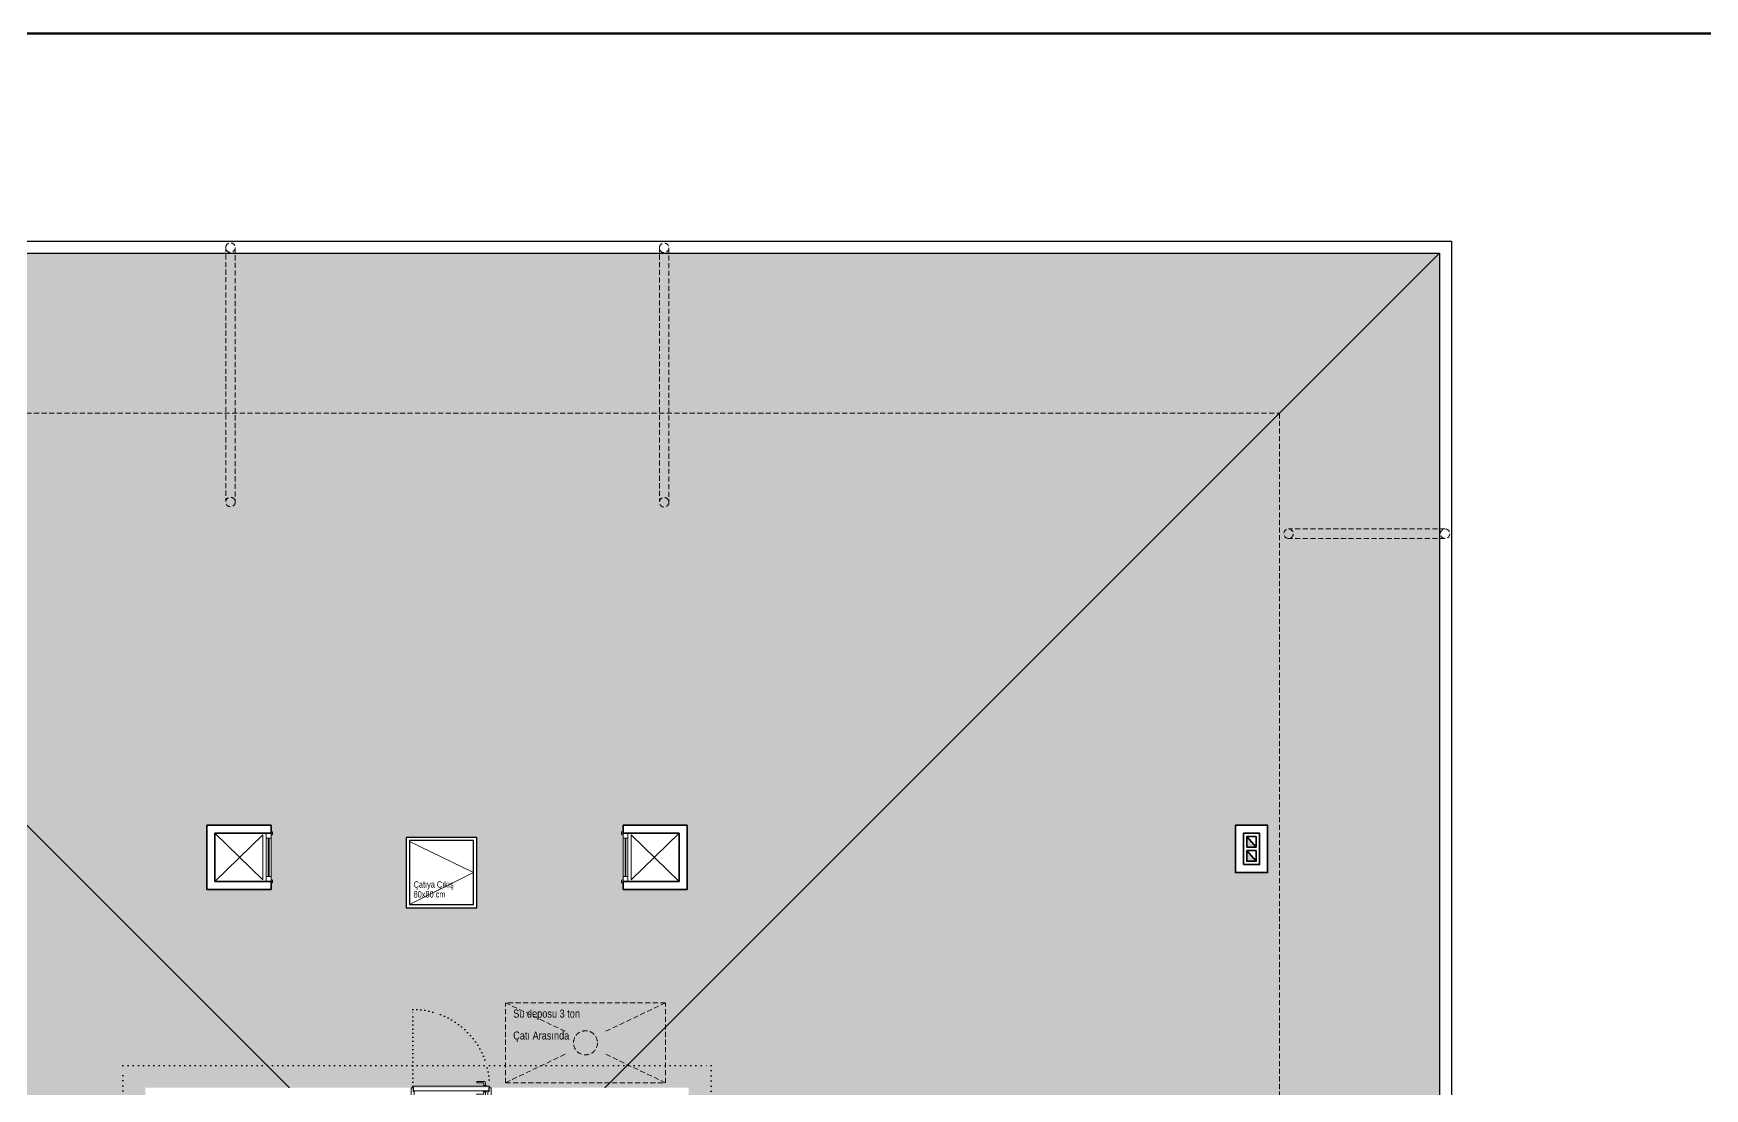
# Model space of a CAD drawing. Header units: millimetres. Extents: x 1852829 to 1882754, y -270850 to -231658.
# Drawn here: x 1869246 to 1871334, y -242812 to -241493 of the extents above; entities that cross this region are included whole.
import ezdxf

# ---------------------------------------------------------------- set-up
doc = ezdxf.new("R2010")
doc.units = ezdxf.units.MM
for name, pattern in [('DOT', [0.25, 0, -0.25]), ('izdüşüm arka', [3.175, 0, -3.175]), ('izdüşüm ön', [9.525, 6.35, -3.175])]:
    doc.linetypes.add(name, pattern=pattern)
for name, color, linetype, lineweight in [('a_doğrama', 251, 'Continuous', 20), ('a_duvar', 251, 'Continuous', 35), ('a_görünüş', 32, 'Continuous', 25), ('a_görünüş_ince', 8, 'Continuous', 20), ('a_hatch_misc', 251, 'Continuous', 15), ('a_izdüşüm_arka', 251, 'izdüşüm arka', 30), ('a_izdüşüm_ön', 6, 'izdüşüm ön', 9), ('a_not_mahal', 253, 'Continuous', 5), ('a_not_misc', 144, 'Continuous', 5), ('a_not_text', 7, 'Continuous', 13), ('a_çerçeve_line', 7, 'Continuous', 50)]:
    doc.layers.add(name, color=color, linetype=linetype, lineweight=lineweight)
doc.styles.get("Standard").update_dxf_attribs({"font": 'ARIALN.TTF'})

# ---------------------------------------------------------------- blocks, each defined once
blk = doc.blocks.new('M1')
at = {"layer": 'a_doğrama', "linetype": 'Continuous'}
for p, q in [((-24, 6), (-30, 6)), ((-30, 0), (-30, 6)), ((-24, 0), (-30, 0)), ((-24, 0), (-24, 6)), ((30, 6), (24, 6)), ((24, 6), (24, 0)), ((30, 0), (30, 6)), ((30, 0), (24, 0))]:
    blk.add_line(p, q, dxfattribs=at)
at = {"layer": 'a_doğrama'}
for p, q in [((24, 3.5), (-24, 3.5)), ((24, 2.5), (-24, 2.5))]:
    blk.add_line(p, q, dxfattribs=at)
for points in [[(-28, -1), (-28, 0), (-32, 0), (-32, -2), (-29, -2)], [(28, -1), (28, 0), (32, 0), (32, -2), (29, -2)]]:
    blk.add_lwpolyline(points, close=True, dxfattribs=at)
at = {"layer": 'a_görünüş_ince'}
for p, q in [((24, 6), (-24, 6)), ((-24, 0), (24, 0))]:
    blk.add_line(p, q, dxfattribs=at)
blk = doc.blocks.new('baca_şönt')
at = {"layer": 'a_duvar'}
h = blk.add_hatch(color=256, dxfattribs=at)
h.dxf.hatch_style = 1
h.paths.add_polyline_path([(21.5, -5), (21.5, -17), (35, -17)])
h.paths.add_polyline_path([(4, -5), (4, -17), (17.5, -17)])
for p, q in [((4, -5), (17.5, -17)), ((17.5, -5), (17.5, -17)), ((21.5, -5), (21.5, -17)), ((21.5, -5), (35, -17))]:
    blk.add_line(p, q, dxfattribs=at)
blk.add_lwpolyline([(0, -21), (39, -21), (39, -1), (0, -1)], close=True, dxfattribs=at)
for points in [[(17.5, -5), (4, -5), (4, -17), (17.5, -17)], [(21.5, -17), (35, -17), (35, -5), (21.5, -5)]]:
    blk.add_lwpolyline(points, dxfattribs=at)
blk = doc.blocks.new('K1')
at = {"layer": 'a_doğrama', "color": 251}
for points in [[(-17.5, -2.5), (-22, -2.5), (-22, 0), (2, 0), (2, -4), (-17.5, -4), (-17.5, -2.5)], [(-27.5, -93.1), (-25, -93.1)], [(-17.5, -97.5), (-22, -97.5), (-22, -100), (2, -100), (2, -96), (-17.5, -96), (-17.5, -97.5)], [(-14.5, -93.1), (-17, -93.1)]]:
    blk.add_lwpolyline(points, dxfattribs=at)
blk.add_lwpolyline([(-18, -14), (-18, -4), (-18, -3), (-22.5, -3), (-22.5, -2.5), (-22.5, -2), (-24, -2), (-24, -2.5), (-24, -12.5), (-24, -88), (-24, -97.5), (-24, -98), (-22.5, -98), (-22.5, -97.5), (-22.5, -97), (-18, -97), (-18, -96), (-18, -86.5)], close=True, dxfattribs=at)
for points in [[(-25, -91.1), (-27.5, -91.1, -0.414214), (-28, -90.6), (-28, -82.1), (-30, -82.1), (-30, -90.6)], [(-17, -91.1), (-14.5, -91.1, 0.414214), (-14, -90.6), (-14, -82.1), (-12, -82.1), (-12, -90.6)], [(-24, -94.1), (-24.5, -94.1, -0.414214), (-25, -93.6), (-25, -90.6, -0.414214), (-24.5, -90.1), (-24, -90.1)], [(-18, -94.1), (-17.5, -94.1, 0.414214), (-17, -93.6), (-17, -90.6, 0.414214), (-17.5, -90.1), (-18, -90.1)]]:
    blk.add_lwpolyline(points, format="xyb", dxfattribs=at)
for centre, start, end in [((-27.5, -90.6), 180, 270), ((-14.5, -90.6), 270, 0)]:
    blk.add_arc(centre, 2.5, start, end, dxfattribs=at)
at = {"layer": 'a_görünüş_ince', "color": 251}
blk.add_line((2, -6), (2, -94), dxfattribs=at)
at = {"layer": 'a_izdüşüm_arka', "color": 251, "linetype": 'DOT', "ltscale": 20}
blk.add_line((-24, -2), (-120, -2), dxfattribs=at)
blk.add_arc((-24, -2), 96, 180, 270, dxfattribs=at)

msp = doc.modelspace()

# ---------------------------------------------------------------- hatches: boundary and pattern name
at = {"layer": 'a_hatch_misc', "ltscale": 10}
h = msp.add_hatch(dxfattribs=at)
h.set_pattern_fill('AR-RSHKE', color=256, scale=0.15, angle=180)
h.set_pattern_definition([(180, (-86834.217, 1413.03), (-97.155, -45.72), [22.86, -19.05, 26.67, -11.43, 34.29, -15.24]), (180, (-86857.077, 1411.125), (-97.155, -45.72), [19.05, -72.39, 15.24, -22.86]), (180, (-86902.797, 1415.887), (-97.155, -45.72), [11.43, -118.11]), (270, (-86834.217, 1413.03), (32.385, -45.72), [43.815, -139.065]), (270, (-86857.077, 1413.03), (32.385, -45.72), [42.8625, -140.0175]), (270, (-86876.127, 1413.03), (32.385, -45.72), [40.005, -142.875]), (270, (-86902.797, 1415.887), (32.385, -45.72), [43.815, -139.065]), (270, (-86914.227, 1415.887), (32.385, -45.72), [43.815, -139.065]), (270, (-86948.517, 1413.03), (32.385, -45.72), [41.91, -140.97])])
h.paths.add_polyline_path([(1869542.7, -242483.2), (1869542.7, -242563.2), (1869462.7, -242563.2), (1869462.7, -242483.2)], flags=16)
h.paths.add_polyline_path([(1869982.7, -242483.2), (1870062.7, -242483.2), (1870062.7, -242563.2), (1869982.7, -242563.2)], flags=16)
h.paths.add_polyline_path([(1869711.7, -242586.3), (1869711.7, -242498.3), (1869799.7, -242498.3), (1869799.7, -242586.3)], flags=16)
h.paths.add_polyline_path([(1871002.7, -241768.2), (1868522.7, -241768.2), (1869565.7, -242811.2), (1869959.7, -242811.2)])
h = msp.add_hatch(dxfattribs=at)
h.set_pattern_fill('AR-RSHKE', color=256, scale=0.15, angle=270)
h.set_pattern_definition([(270, (-86834.217, 1413.03), (45.72, -97.155), [22.86, -19.05, 26.67, -11.43, 34.29, -15.24]), (270, (-86832.312, 1390.17), (45.72, -97.155), [19.05, -72.39, 15.24, -22.86]), (270, (-86837.075, 1344.45), (45.72, -97.155), [11.43, -118.11]), (0, (-86834.217, 1413.03), (45.72, 32.385), [43.815, -139.065]), (0, (-86834.217, 1390.17), (45.72, 32.385), [42.8625, -140.0175]), (0, (-86834.217, 1371.12), (45.72, 32.385), [40.005, -142.875]), (0, (-86837.075, 1344.45), (45.72, 32.385), [43.815, -139.065]), (0, (-86837.075, 1333.02), (45.72, 32.385), [43.815, -139.065]), (0, (-86834.217, 1298.73), (45.72, 32.385), [41.91, -140.97])])
h.paths.add_polyline_path([(1869387.7, -243040.7), (1869317.7, -243040.7), (1869317.7, -242915.7), (1869385.7, -242915.2), (1869385.7, -242811.2), (1869565.7, -242811.2), (1868522.7, -241768.2), (1868522.7, -244188.2), (1869385.7, -243325.2)])
h.paths.add_polyline_path([(1869133.7, -243019.7), (1869133.7, -242975.7), (1869114.7, -242975.7), (1869114.7, -242936.7), (1869172.7, -242936.7), (1869172.7, -242975.7), (1869172.7, -243019.7)], flags=16)
h.paths.add_polyline_path([(1868776.7, -243478.2), (1868776.7, -243517.2), (1868737.7, -243517.2), (1868737.7, -243478.2)], flags=16)
h.paths.add_polyline_path([(1868777.7, -242542.2), (1868737.7, -242542.2), (1868737.7, -242483.2), (1868777.7, -242483.2)], flags=16)
h = msp.add_hatch(dxfattribs=at)
h.set_pattern_fill('AR-RSHKE', color=256, scale=0.15, angle=90)
h.set_pattern_definition([(90, (-86834.217, 1413.03), (-45.72, 97.155), [22.86, -19.05, 26.67, -11.43, 34.29, -15.24]), (90, (-86836.122, 1435.89), (-45.72, 97.155), [19.05, -72.39, 15.24, -22.86]), (90, (-86831.36, 1481.61), (-45.72, 97.155), [11.43, -118.11]), (180, (-86834.217, 1413.03), (-45.72, -32.385), [43.815, -139.065]), (180, (-86834.217, 1435.89), (-45.72, -32.385), [42.8625, -140.0175]), (180, (-86834.217, 1454.94), (-45.72, -32.385), [40.005, -142.875]), (180, (-86831.36, 1481.61), (-45.72, -32.385), [43.815, -139.065]), (180, (-86831.36, 1493.04), (-45.72, -32.385), [43.815, -139.065]), (180, (-86834.217, 1527.33), (-45.72, -32.385), [41.91, -140.97])])
h.paths.add_polyline_path([(1871002.7, -241768.2), (1869959.7, -242811.2), (1870064.7, -242811.2), (1870064.7, -242915.7), (1870132.7, -242915.7), (1870132.7, -243040.7), (1870062.7, -243040.7), (1870064.7, -243250.2), (1871002.7, -244188.2)])
h.paths.add_polyline_path([(1870747.7, -242542.2), (1870747.7, -242483.2), (1870787.7, -242483.2), (1870787.7, -242542.2)], flags=16)
h.paths.add_polyline_path([(1870360.7, -242936.7), (1870360.7, -242975.7), (1870341.7, -242975.7), (1870341.7, -243019.7), (1870302.7, -243019.7), (1870302.7, -242975.7), (1870302.7, -242936.7)], flags=16)
h.paths.add_polyline_path([(1870748.7, -243478.2), (1870787.7, -243478.2), (1870787.7, -243517.2), (1870748.7, -243517.2)], flags=16)

# ---------------------------------------------------------------- linework, layer by layer
at = {"layer": 'a_duvar'}
for p, q in [((1869462.7, -242563.2), (1869462.7, -242483.2)), ((1870062.7, -242483.2), (1870062.7, -242563.2)), ((1870052.7, -242493.2), (1870052.7, -242553.2)), ((1869542.7, -242563.2), (1869462.7, -242563.2)), ((1869542.7, -242553.2), (1869472.7, -242553.2)), ((1870052.7, -242553.2), (1869982.7, -242553.2)), ((1870062.7, -242563.2), (1869982.7, -242563.2))]:
    msp.add_line(p, q, dxfattribs=at)
for points in [[(1869462.7, -242483.2), (1869542.7, -242483.2), (1869542.7, -242493.2)], [(1870062.7, -242483.2), (1869982.7, -242483.2)], [(1869982.7, -242493.2), (1869982.7, -242483.2)], [(1869472.7, -242553.2), (1869472.7, -242493.2), (1869542.7, -242493.2)], [(1870052.7, -242493.2), (1869982.7, -242493.2)], [(1869542.7, -242553.2), (1869542.7, -242563.2)], [(1869982.7, -242553.2), (1869982.7, -242563.2)]]:
    msp.add_lwpolyline(points, dxfattribs=at)
msp.add_lwpolyline([(1870747.7, -242483.2), (1870787.7, -242483.2), (1870787.7, -242542.2), (1870747.7, -242542.2)], close=True, dxfattribs=at)
at = {"layer": 'a_görünüş', "color": 251}
for p, q in [((1868522.7, -241768.2), (1869565.7, -242811.2)), ((1871002.7, -241768.2), (1869959.7, -242811.2))]:
    msp.add_line(p, q, dxfattribs=at)
for points in [[(1868507.7, -241753.2), (1871017.7, -241753.2), (1871017.7, -244203.2), (1868507.7, -244203.2)], [(1868522.7, -241768.2), (1871002.7, -241768.2), (1871002.7, -244188.2), (1868522.7, -244188.2)], [(1869711.7, -242586.3), (1869799.7, -242586.3), (1869799.7, -242498.3), (1869711.7, -242498.3)], [(1869715.7, -242582.3), (1869795.7, -242582.3), (1869795.7, -242502.3), (1869715.7, -242502.3)]]:
    msp.add_lwpolyline(points, close=True, dxfattribs=at)
at = {"layer": 'a_görünüş_ince'}
for points in [[(1869532.7, -242495.2), (1869532.7, -242551.2)], [(1869992.7, -242495.2), (1869992.7, -242551.2)]]:
    msp.add_lwpolyline(points, dxfattribs=at)
at = {"layer": 'a_izdüşüm_arka', "ltscale": 2}
msp.add_lwpolyline([(1869357.7, -242783.2), (1870092.7, -242783.2), (1870092.7, -243518.2), (1869357.7, -243518.2)], close=True, dxfattribs=at)
at = {"layer": 'a_izdüşüm_ön', "color": 251, "lineweight": 20}
for p, q in [((1870035.6, -242705), (1869835.6, -242705)), ((1869835.6, -242805), (1869835.6, -242705)), ((1869835.6, -242705), (1869912.6, -242741.8)), ((1870035.6, -242705), (1869958.6, -242741.8)), ((1870035.6, -242805), (1870035.6, -242705)), ((1869835.6, -242805), (1869912.6, -242768.2)), ((1870035.6, -242805), (1869958.6, -242768.2)), ((1869835.6, -242805), (1870035.6, -242805))]:
    msp.add_line(p, q, dxfattribs=at)
at = {"layer": 'a_izdüşüm_ön', "color": 251}
for points in [[(1869486.3, -241760.1), (1869486.3, -242078.1)], [(1869498, -241761.2), (1869498, -242079.1)], [(1870028.1, -241760.4), (1870028.1, -242078.4)], [(1870039.8, -241761.5), (1870039.8, -242079.5)], [(1871009.6, -242112.7), (1870814, -242112.7)], [(1871009.6, -242124.6), (1870814, -242124.6)]]:
    msp.add_lwpolyline(points, dxfattribs=at)
msp.add_lwpolyline([(1868722.7, -241968.2), (1870802.7, -241968.2), (1870802.7, -243988.2), (1868722.7, -243988.2)], close=True, dxfattribs=at)
for centre in [(1869492.1, -241761.2), (1870033.9, -241761.5), (1869492.1, -242079.1), (1870033.9, -242079.5), (1870814, -242118.7), (1871009.6, -242118.7)]:
    msp.add_circle(centre, 5.92, dxfattribs=at)
at = {"layer": 'a_izdüşüm_ön', "color": 251, "lineweight": 20}
msp.add_circle((1869935.6, -242755), 15, dxfattribs=at)
at = {"layer": 'a_not_misc'}
for points in [[(1869532.7, -242551.2), (1869472.7, -242493.2)], [(1869532.7, -242495.2), (1869472.7, -242553.2)], [(1869715.7, -242503.4), (1869795.7, -242542.3), (1869715.7, -242582.3)], [(1870052.7, -242493.2), (1869992.7, -242551.2)], [(1869992.7, -242495.2), (1870052.7, -242553.2)]]:
    msp.add_lwpolyline(points, dxfattribs=at)
at = {"layer": 'a_çerçeve_line'}
msp.add_lwpolyline([(1872123.9, -244493.4), (1872123.9, -241493.4), (1853005.4, -241493.4), (1853005.4, -244493.4)], close=True, dxfattribs=at)

# ---------------------------------------------------------------- block references
at = {"layer": 'a_doğrama', "xscale": -1, "rotation": 90}
msp.add_blockref('M1', (1869542.7, -242523.2), dxfattribs=at)
at = {"layer": 'a_doğrama', "rotation": 270}
msp.add_blockref('M1', (1869982.7, -242523.2), dxfattribs=at)
at = {"layer": 'a_duvar', "xscale": -1, "rotation": 270.0000000000001}
msp.add_blockref('baca_şönt', (1870778.7, -242532.2), dxfattribs=at)
at = {"layer": 'a_izdüşüm_arka', "ltscale": 5, "xscale": -1, "rotation": 90.00079631210929}
msp.add_blockref('K1', (1869717.7, -242833.2), dxfattribs=at)

# ---------------------------------------------------------------- texts
at = {"layer": 'a_not_mahal'}
for s, p in [('Su deposu 3 ton', (1869845.3, -242723.5)), ('Çatı Arasında', (1869845.3, -242750.9))]:
    msp.add_text(s, height=10, dxfattribs=at).set_placement(p)
at = {"layer": 'a_not_text'}
for s, p in [('Çatıya Çıkış', (1869720.9, -242561.1)), ('80x80 cm', (1869720.9, -242573.4))]:
    msp.add_text(s, height=8, dxfattribs=at).set_placement(p)

doc.saveas('drawing.dxf')
